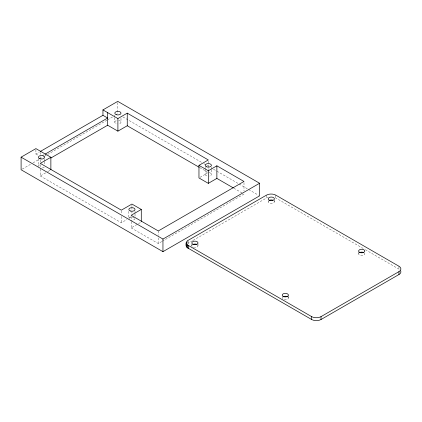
<?xml version="1.0" encoding="UTF-8"?>
<svg xmlns="http://www.w3.org/2000/svg" width="422" height="422" viewBox="0 0 422 422"><rect width="100%" height="100%" fill="white"/><g stroke="black" fill="none" stroke-linecap="round" stroke-linejoin="round"><path stroke-width="0.32" stroke-dasharray="2.11 1.58" d="M187.426 240.772L187.426 243.652L188.518 243.019L188.518 240.139M35.907 149.81L35.907 154.014L39.32 152.041M42.327 155.75L44.595 154.436M22.239 169.106L30.764 164.179M33.037 162.871L39.293 159.258M39.863 158.93L43.841 156.631M44.41 156.304L106.945 120.196M107.515 119.869L112.632 116.915M40.285 169.032L40.285 175.963L47.533 171.78M48.087 171.459L50.872 169.85M40.285 175.963L121.346 222.763L126.916 219.545M129.148 218.258L131.933 216.65L135.235 218.559M200.065 177.319L207.213 173.189M131.168 221.592L131.168 227.891L137.915 223.998M138.474 223.676L141.286 222.051M131.168 227.891L158.292 243.552L161.7 241.584M162.27 241.257L243.995 194.073M187.426 243.652L192.501 240.719M193.07 240.392L266.461 198.023A6.615 3.819 0 0 1 267.833 197.412M275.165 197.691A6.615 3.819 0 0 1 275.814 198.023L363.047 248.384M365.325 249.697L398.964 269.12A6.615 3.819 0 0 1 400.014 269.911M122.876 116.92L201.494 162.312M203.773 163.63L208.331 166.257M213.458 169.222L216.307 170.863M216.876 171.195L238.525 183.691M239.095 184.018L258.464 195.201M199.748 167.613L207.17 171.896M233.825 188.201L242.866 193.418M35.907 154.014L38.529 155.523M398.964 266.24L398.964 269.12M358.621 252.134L358.621 253.865M288.405 295.801L288.405 298.101M275.814 195.143L275.814 198.023M274.379 200.07L274.379 201.795M268.213 200.471L268.213 201.626M266.461 195.143L266.461 198.023M243.995 182.731L243.995 190.923M211.401 167.233L211.401 169.164M211.401 169.802L211.401 174.307A3.086 1.783 0 0 1 209.191 176.058M208.31 161.215L208.31 169.407M205.229 167.328L205.229 169.254M205.229 169.897L205.229 174.397M197.987 243.927L197.987 245.651M191.836 244.238L191.836 245.968M158.292 230.95L158.292 235.36M158.292 237.881L158.292 243.552M135.019 211.38L135.019 213.31M135.019 213.949L135.019 216.523M131.933 205.308L131.933 206.569M131.933 207.202L131.933 210.351M131.933 210.979L131.933 213.5M131.168 216.549L131.168 220.959M128.847 211.38L128.847 218.448A3.086 1.783 0 0 1 131.933 216.671M121.346 210.794L121.346 213.943M121.346 216.465L121.346 222.763M120.993 118.297L120.993 122.153A3.086 1.783 0 0 1 118.703 123.873M117.749 102.62L117.749 113.961M114.816 115.079L114.816 117.01M114.816 117.654L114.816 122.153A3.086 1.783 0 0 0 117.105 123.873M44.605 159.141L44.605 161.072M44.605 161.716L44.605 164.285M40.617 152.532L40.617 154.331M40.617 156.731L40.617 159.347M40.617 160.007L40.617 161.969M40.285 164.622L40.285 168.404M38.434 158.577L38.434 166.289A3.086 1.783 0 0 1 39.921 164.728M135.019 218.448A3.086 1.783 0 0 1 131.933 220.231M209.038 172.619A3.086 1.783 0 0 1 211.401 174.307M206.843 175.916A3.086 1.783 0 0 1 205.245 174.165A3.086 1.783 0 0 1 207.439 172.645M118.703 120.434A3.086 1.783 0 0 1 120.993 122.153M114.816 122.153A3.086 1.783 0 0 1 117.105 120.434M44.226 167.112A3.086 1.783 0 0 1 41.588 168.035M197.812 245.198A3.086 1.783 0 0 1 194.378 247.566M193.608 247.424A3.086 1.783 0 0 1 192.928 247.176M192.01 246.422A3.086 1.783 0 0 1 192.543 244.665M288.073 297.199A3.086 1.783 0 0 1 287.387 299.335A3.086 1.783 0 0 1 283.642 299.504M283.03 299.203A3.086 1.783 0 0 1 282.576 298.818M282.302 298.38A3.086 1.783 0 0 1 282.387 297.457M364.418 253.058A3.086 1.783 0 0 1 362.029 255.685A3.086 1.783 0 0 1 358.747 253.406M274.036 200.893A3.086 1.783 0 0 1 271.546 203.488A3.086 1.783 0 0 1 268.355 201.167"/><path stroke-width="0.63" d="M186.25 242.323L186.461 243.869L187.426 244.908L311.668 316.637A6.615 3.819 0 0 0 321.021 316.637L398.964 271.641A6.615 3.819 0 0 0 398.964 266.24L275.814 195.143A6.615 3.819 0 0 0 266.461 195.143L187.426 240.772C185.105 242.613 185.48 247.445 188.518 248.421L188.518 245.541M186.25 245.203L186.25 246.242M40.454 151.387L102.942 115.311L102.942 109.91L117.749 101.364L259.604 183.259L259.604 195.861L162.955 251.66L21.1 169.76L21.1 157.163L35.907 148.613L50.872 157.253L50.872 169.85M45.165 154.109L107.652 118.033L102.942 115.311M50.872 157.253L40.285 163.361L121.346 210.161L131.933 204.053L141.286 209.449L141.286 221.423M102.942 109.91L117.902 118.55L127.254 113.154L208.31 159.954L198.962 165.35L198.962 177.952L208.315 183.354L216.871 178.411L233.26 187.874M50.846 158.028L107.652 125.234L117.902 131.152L127.254 125.756L199.179 167.281M141.286 209.449L131.168 215.294L158.292 230.95L243.995 181.471L216.871 165.814L208.315 170.752L198.962 165.35M21.1 157.163L162.955 239.063L259.604 183.259M187.426 244.908L187.426 247.788L311.668 319.517A6.615 3.819 0 0 0 321.021 319.517L398.964 274.522A6.615 3.819 0 0 0 400.673 270.834M398.964 271.641L398.964 274.522M321.021 316.637L321.021 319.517M311.668 316.637L311.668 319.517M216.871 165.814L216.871 178.411M208.315 170.752L208.315 183.354M186.798 244.349L186.798 247.229M186.461 243.869L186.461 246.749M162.955 239.063L162.955 251.66M127.254 113.154L127.254 125.756M117.902 118.55L117.902 131.152M107.652 112.632L107.652 125.234M193.139 244.354A3.086 1.783 0 0 1 196.895 244.443M282.735 297.041A3.086 1.783 0 0 1 287.614 296.819M359.581 252.62A3.086 1.783 0 0 1 363.316 252.393M269.22 200.392A3.086 1.783 0 0 1 272.965 200.213M130.393 210.995A3.086 1.783 0 0 0 135.019 209.449A3.086 1.783 0 0 0 130.393 207.909A3.086 1.783 0 0 0 130.393 210.995M39.383 158.54A3.086 1.783 0 0 0 44.516 157.675A3.086 1.783 0 0 0 40.66 155.539A3.086 1.783 0 0 0 39.383 158.54M116.361 114.694A3.086 1.783 0 0 0 120.993 113.154A3.086 1.783 0 0 0 116.361 111.608A3.086 1.783 0 0 0 116.361 114.694M206.194 166.643A3.086 1.783 0 0 0 211.316 165.767A3.086 1.783 0 0 0 207.439 163.641A3.086 1.783 0 0 0 206.194 166.643M192.928 244.296A3.086 1.783 0 0 0 197.95 243.241A3.086 1.783 0 0 0 193.851 241.257A3.086 1.783 0 0 0 192.928 244.296M283.642 296.624A3.086 1.783 0 0 0 288.405 295.221A3.086 1.783 0 0 0 283.922 293.543A3.086 1.783 0 0 0 283.642 296.624M360.093 252.551A3.086 1.783 0 0 0 364.793 251.074A3.086 1.783 0 0 0 360.235 249.465A3.086 1.783 0 0 0 360.093 252.551M269.626 200.329A3.086 1.783 0 0 0 274.379 198.915A3.086 1.783 0 0 0 269.88 197.248A3.086 1.783 0 0 0 269.626 200.329"/></g></svg>
